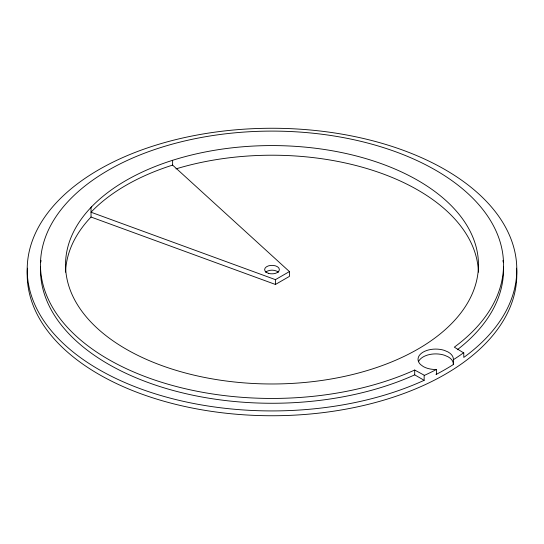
<?xml version="1.0" encoding="UTF-8"?>
<svg xmlns="http://www.w3.org/2000/svg" width="544" height="544" viewBox="0 0 544 544"><rect width="100%" height="100%" fill="white"/><g stroke="black" fill="none" stroke-linecap="round" stroke-linejoin="round"><path stroke-width="0.82" d="M436.451 374.286L438.457 373.225A244.807 141.338 0 0 0 451.506 365.697L453.295 364.568L453.41 359.169A17.694 10.22 0 0 0 448.072 351.982L444.373 350.384A17.694 10.22 0 0 0 423.048 352.165A17.694 10.22 0 0 0 420.505 364.514L423.361 366.615A17.694 10.22 0 0 0 435.941 369.512L436.451 369.471L436.451 374.286L435.941 374.333M453.295 364.568L453.41 363.984A17.694 10.22 0 0 0 448.072 356.796L444.373 355.205A17.694 10.22 0 0 0 418.567 361.59M91.032 207.4L91.032 217.036L90.454 217.641A206.462 119.197 0 0 0 65.572 272.163M436.451 369.471L436.186 369.614A244.807 141.338 0 0 1 424.463 375.353L414.698 370.042L413.909 370.396A231.533 133.674 0 0 1 46.043 293.937A231.533 133.674 0 0 1 322.51 134.32A231.533 133.674 0 0 1 454.947 346.705L454.322 347.16L463.536 352.798A244.807 141.338 0 0 1 453.58 359.57L453.295 359.747M172.625 165.111L171.401 165.498A206.462 119.197 0 0 0 91.705 211.514L91.032 212.221L275.434 279.65L289.422 271.578L172.625 165.111L172.625 160.296M91.032 217.036L275.434 284.464L289.422 276.393L289.422 271.578M424.15 375.496L424.15 380.31L414.698 374.857L413.909 375.217A231.533 133.674 0 0 1 168.184 389.076A231.533 133.674 0 0 1 40.508 267.07M424.15 380.31L422.042 381.269A244.807 141.338 0 0 1 33.089 300.424A244.807 141.338 0 0 1 325.4 131.662A244.807 141.338 0 0 1 465.433 356.218L463.78 357.435L463.78 352.621M414.698 370.042L414.698 374.857M275.434 279.65L275.434 284.464M516.569 268.192A244.807 141.338 0 0 1 465.433 361.032L463.536 362.433A244.807 141.338 0 0 1 424.463 384.989L422.042 386.084A244.807 141.338 0 0 1 159.494 399.935A244.807 141.338 0 0 1 27.431 268.192M175.964 168.892A206.462 119.197 0 0 1 478.428 272.163M503.492 267.07A231.533 133.674 0 0 1 457.3 349.738M40.841 262.038A231.533 133.674 0 0 1 41.018 260.358M502.982 260.358A231.533 133.674 0 0 1 503.159 262.038M265.615 272.279A7.371 4.257 0 0 1 278.385 272.279M91.705 206.693L90.454 208.005A206.462 119.197 0 0 0 237.993 382.35A206.462 119.197 0 0 0 475.64 245.14A206.462 119.197 0 0 0 173.672 159.963L171.401 160.684A206.462 119.197 0 0 0 91.705 206.693M268.314 273.278A7.371 4.257 0 0 0 279.371 269.593A7.371 4.257 0 0 0 268.314 265.907A7.371 4.257 0 0 0 268.314 273.278"/></g></svg>
